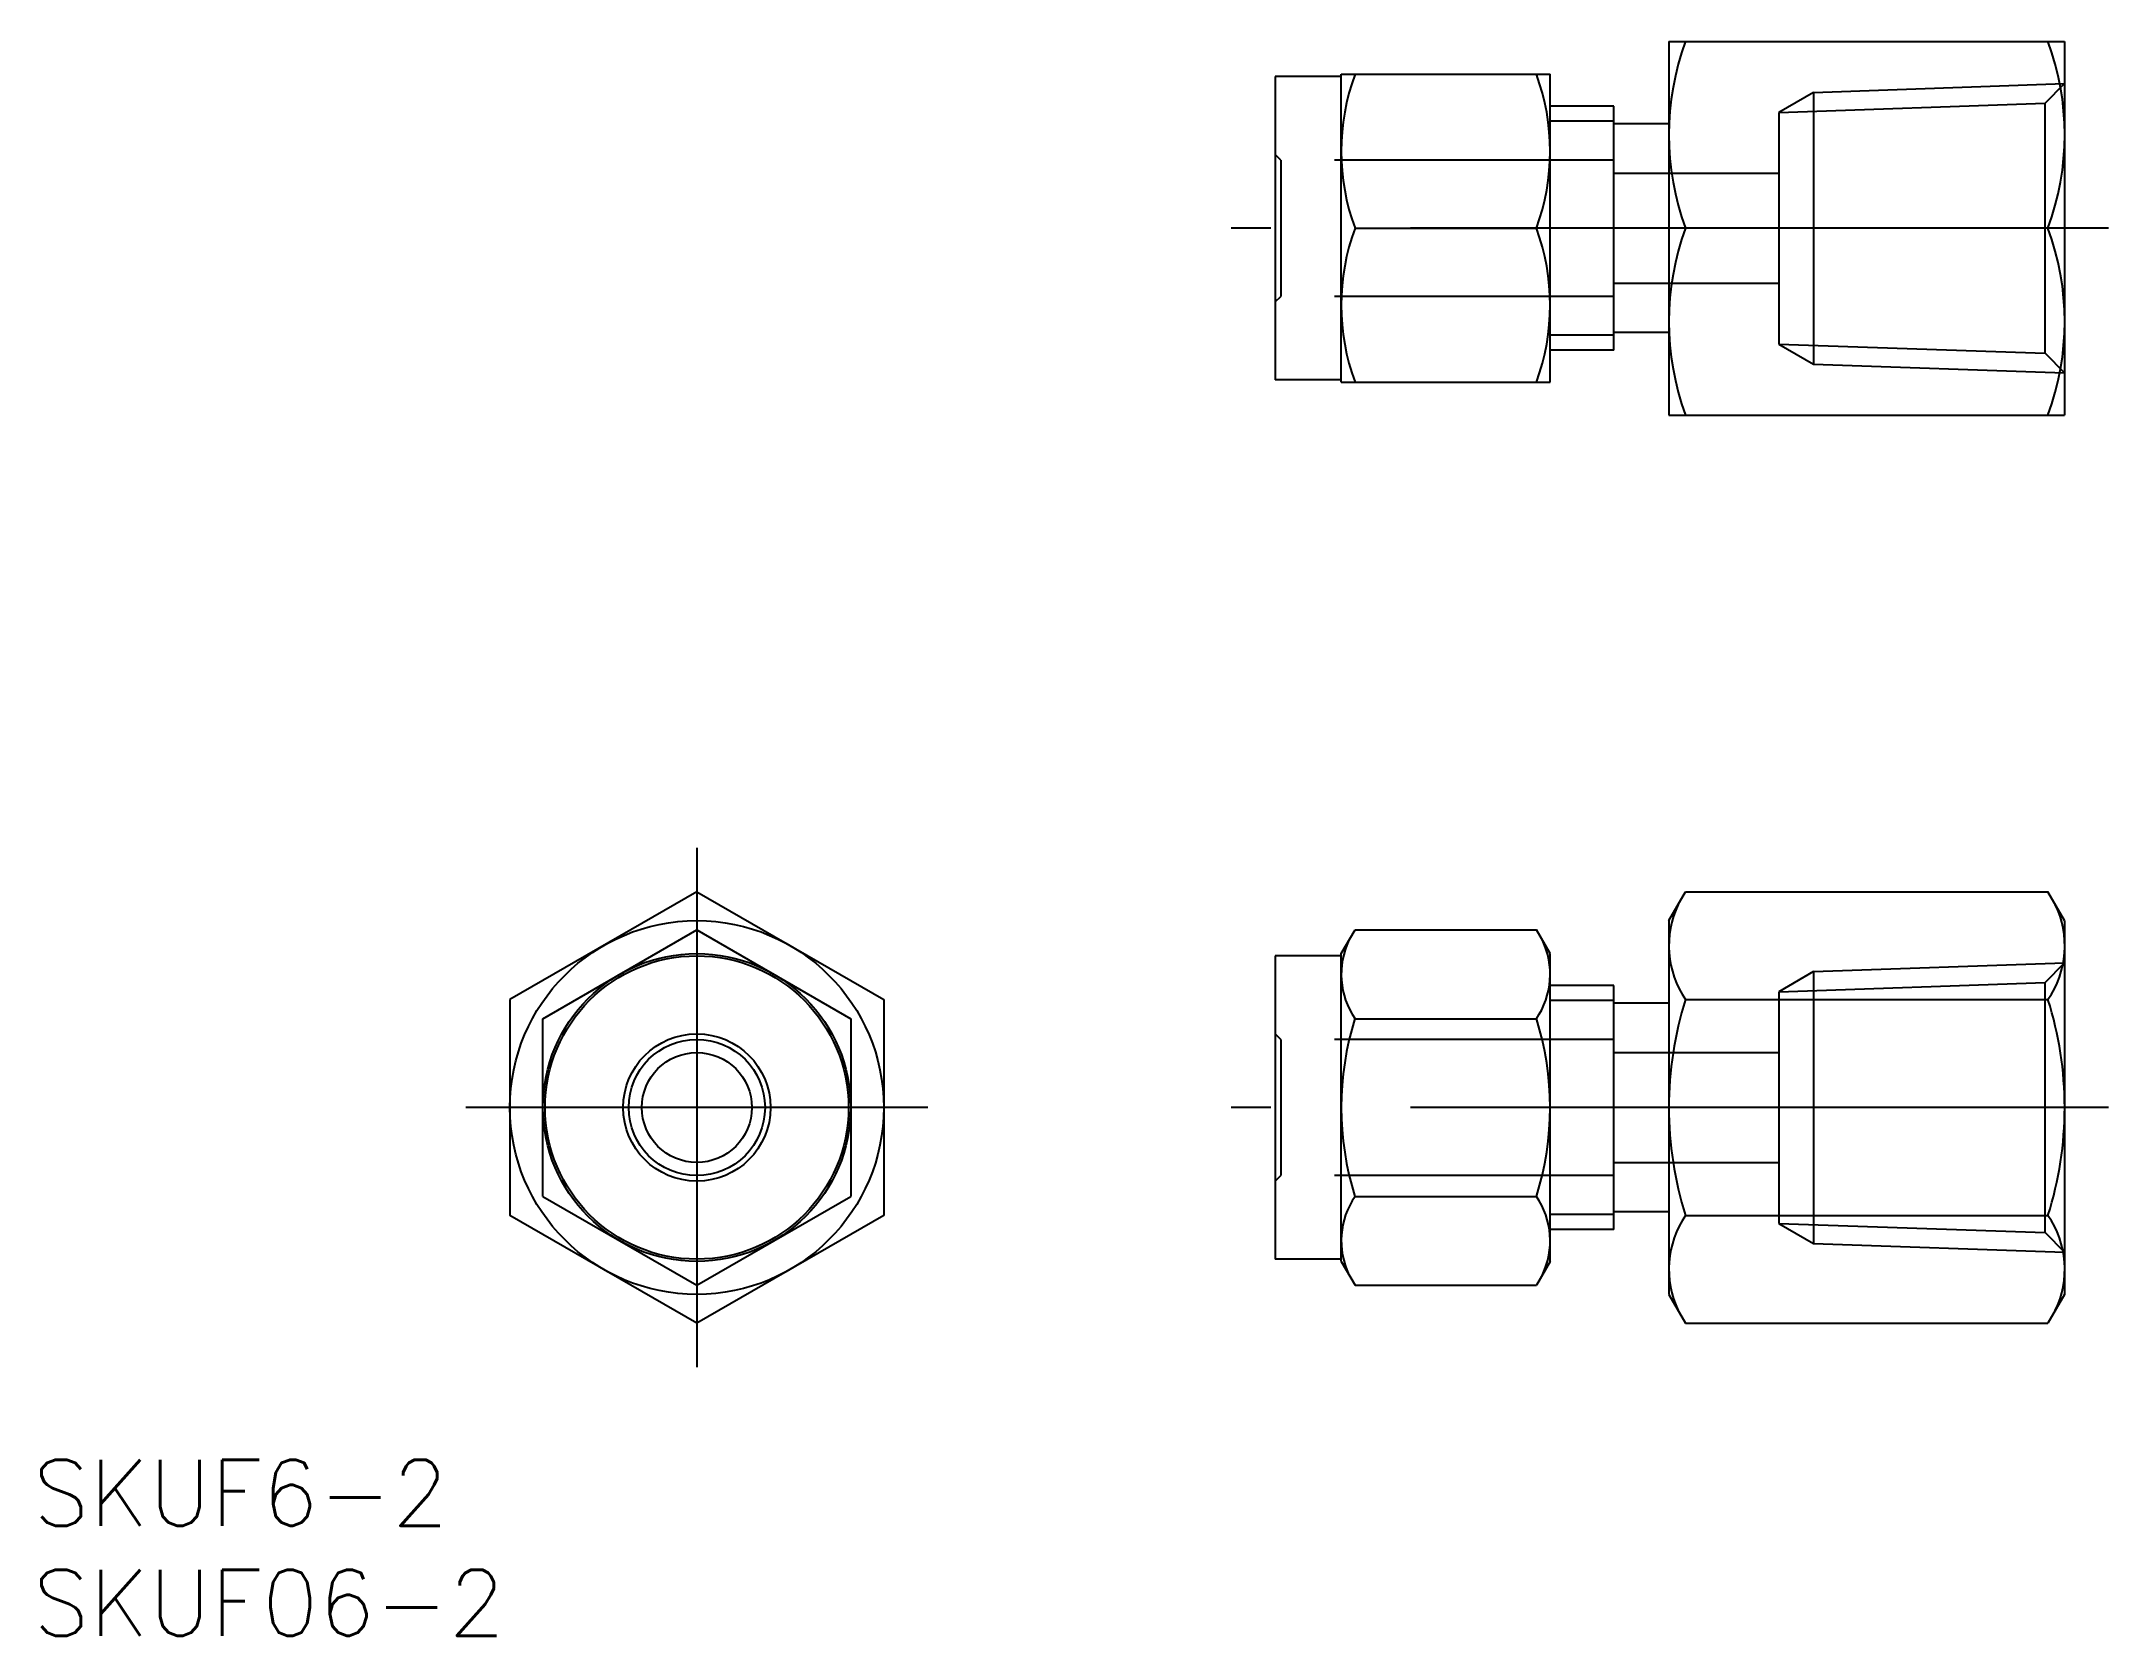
# Model space of a CAD drawing. Extents: x -29.8 to 64.2, y -24 to 48.5.
import ezdxf

# ---------------------------------------------------------------- set-up
doc = ezdxf.new("R2010")
doc.units = 0
doc.linetypes.add('CENTER', pattern=[50.8, 31.75, -6.35, 6.35, -6.35])
doc.linetypes.add('DASHED', pattern=[19.05, 12.7, -6.35])
doc.layers.get('0').update_dxf_attribs({"linetype": 'CONTINUOUS'})
doc.layers.add('CENTER', color=1, linetype='CONTINUOUS')
doc.styles.get("Standard").update_dxf_attribs({"font": 'txt.shx', "height": 3, "bigfont": 'bigfont.shx'})

msp = doc.modelspace()

# ---------------------------------------------------------------- linework, layer by layer
at = {"color": 7, "linetype": 'CONTINUOUS'}
for p, q in [((44.206, 48.5), (44.206, 31.5)), ((44.206, 48.5), (62.206, 48.5)), ((62.206, 48.5), (62.206, 31.5)), ((26.306, 46.9), (26.306, 33.1)), ((29.306, 46.9), (26.306, 46.9)), ((29.306, 33), (29.306, 47)), ((29.306, 47), (38.806, 47)), ((38.806, 33), (38.806, 47)), ((41.706, 45.556), (38.806, 45.556)), ((41.706, 34.444), (41.706, 45.556)), ((44.206, 44.75), (41.706, 44.75)), ((29.932, 40), (38.181, 40)), ((61.447, 40), (44.966, 40)), ((44.206, 35.25), (41.706, 35.25)), ((41.706, 34.444), (38.806, 34.444)), ((29.306, 33.1), (26.306, 33.1)), ((29.306, 33), (38.806, 33)), ((44.206, 31.5), (62.206, 31.5)), ((0, 9.815), (-8.5, 4.907)), ((0, 9.815), (8.5, 4.907)), ((44.206, 8.5), (44.966, 9.815)), ((44.966, 9.815), (61.447, 9.815)), ((62.206, 8.5), (61.447, 9.815)), ((44.206, 8.5), (44.206, -8.5)), ((62.206, 8.5), (62.206, -8.5)), ((-7, 4.041), (0, 8.083)), ((0, 8.083), (7, 4.041)), ((29.306, 7), (29.932, 8.083)), ((29.932, 8.083), (38.181, 8.083)), ((38.806, 7), (38.181, 8.083)), ((26.306, 6.9), (26.306, -6.9)), ((29.306, 6.9), (26.306, 6.9)), ((29.306, -7), (29.306, 7)), ((38.806, -7), (38.806, 7)), ((-8.5, 4.907), (-8.5, -4.907)), ((8.5, 4.907), (8.5, -4.907)), ((41.706, 5.556), (38.806, 5.556)), ((41.706, -5.556), (41.706, 5.556)), ((44.206, 4.75), (41.706, 4.75)), ((44.966, 4.907), (61.447, 4.907)), ((-7, -4.041), (-7, 4.041)), ((7, 4.041), (7, -4.041)), ((29.932, 4.041), (38.181, 4.041)), ((-7, -4.041), (0, -8.083)), ((0, -8.083), (7, -4.041)), ((29.932, -4.041), (38.181, -4.041)), ((0, -9.815), (-8.5, -4.907)), ((8.5, -4.907), (0, -9.815)), ((41.706, -5.556), (38.806, -5.556)), ((44.206, -4.75), (41.706, -4.75)), ((44.966, -4.907), (61.447, -4.907)), ((29.306, -6.9), (26.306, -6.9)), ((29.306, -7), (29.932, -8.083)), ((38.806, -7), (38.181, -8.083)), ((29.932, -8.083), (38.181, -8.083)), ((44.206, -8.5), (44.966, -9.815)), ((62.206, -8.5), (61.447, -9.815)), ((44.966, -9.815), (61.447, -9.815))]:
    msp.add_line(p, q, dxfattribs=at)
at = {"color": 3, "linetype": 'DASHED'}
for p, q in [((50.785, 46.18), (49.206, 45.269)), ((50.785, 46.18), (62.206, 46.578)), ((50.785, 46.18), (50.785, 33.82)), ((61.32, 45.692), (62.206, 46.578)), ((49.206, 45.269), (61.32, 45.692)), ((49.206, 45.269), (49.206, 34.731)), ((61.32, 34.308), (61.32, 45.692)), ((26.556, 43.1), (26.306, 43.35)), ((41.706, 43.1), (26.556, 43.1)), ((26.556, 43.1), (26.556, 36.9)), ((41.706, 42.5), (49.206, 42.5)), ((26.306, 36.65), (26.556, 36.9)), ((41.706, 36.9), (26.556, 36.9)), ((41.706, 37.5), (49.206, 37.5)), ((49.206, 34.731), (61.32, 34.308)), ((49.206, 34.731), (50.785, 33.82)), ((61.32, 34.308), (62.206, 33.421)), ((50.785, 33.82), (62.206, 33.421)), ((50.785, 6.18), (49.206, 5.269)), ((49.206, 5.269), (61.32, 5.692)), ((50.785, 6.18), (62.206, 6.579)), ((50.785, 6.18), (50.785, -6.18)), ((61.32, 5.692), (62.206, 6.579)), ((61.32, -5.692), (61.32, 5.692)), ((49.206, 5.269), (49.206, -5.269)), ((26.556, 3.1), (26.306, 3.35)), ((41.706, 3.1), (26.556, 3.1)), ((26.556, 3.1), (26.556, -3.1)), ((41.706, 2.5), (49.206, 2.5)), ((41.706, -2.5), (49.206, -2.5)), ((26.306, -3.35), (26.556, -3.1)), ((41.706, -3.1), (26.556, -3.1)), ((49.206, -5.269), (61.32, -5.692)), ((49.206, -5.269), (50.785, -6.18)), ((50.785, -6.18), (62.206, -6.579)), ((61.32, -5.692), (62.206, -6.579))]:
    msp.add_line(p, q, dxfattribs=at)
at = {"color": 3, "linetype": 'CONTINUOUS'}
for p, q in [((41.706, 44.869), (38.806, 44.869)), ((41.706, 35.131), (38.806, 35.131)), ((41.706, 4.869), (38.806, 4.869)), ((41.706, -4.869), (38.806, -4.869))]:
    msp.add_line(p, q, dxfattribs=at)
at = {"color": 7, "linetype": 'CONTINUOUS'}
for radius in [8.5, 7, 6.9, 3.35, 3.1, 2.5]:
    msp.add_circle((0, 0), radius, dxfattribs=at)
for centre, radius, start, end in [((56.482, 44.25), 12.276, 159.74384, 200.25616), ((49.931, 44.25), 12.276, 339.74384, 20.25616), ((39.416, 43.5), 10.109, 159.74385, 200.25615), ((28.697, 43.5), 10.109, 339.74385, 20.25615), ((39.416, 36.5), 10.109, 159.74385, 200.25615), ((28.697, 36.5), 10.109, 339.74385, 20.25615), ((56.482, 35.75), 12.276, 159.74384, 200.25616), ((49.931, 35.75), 12.276, 339.74384, 20.25616), ((48.551, 7.361), 4.345, 154.38425, 214.38425), ((57.862, 7.361), 4.345, 325.61575, 25.61575), ((32.885, 6.062), 3.578, 154.38425, 214.38425), ((35.228, 6.062), 3.578, 325.61575, 25.61575), ((60.447, 0), 16.241, 162.41204, 197.58796), ((45.966, 0), 16.241, 342.41204, 17.58796), ((42.681, 0), 13.375, 162.41204, 197.58796), ((25.432, 0), 13.375, 342.41204, 17.58796), ((32.885, -6.062), 3.578, 145.61575, 205.61575), ((35.228, -6.062), 3.578, 334.38425, 34.38425), ((48.551, -7.361), 4.345, 145.61575, 205.61575), ((57.862, -7.361), 4.345, 334.38425, 34.38425)]:
    msp.add_arc(centre, radius, start, end, dxfattribs=at)
at = {"layer": 'CENTER', "color": 1, "linetype": 'CENTER'}
for p, q in [((64.206, 40), (24.306, 40)), ((0, 11.815), (0, -11.815)), ((10.5, 0), (-10.5, 0)), ((64.206, 0), (24.306, 0))]:
    msp.add_line(p, q, dxfattribs=at)

# ---------------------------------------------------------------- texts
at = {"color": 7, "linetype": 'CONTINUOUS'}
for s, p in [('SKUF6-2', (-30.196, -19.026)), ('SKUF06-2', (-30.196, -24.026))]:
    msp.add_text(s, height=3, dxfattribs=at).set_placement(p)

doc.saveas('drawing.dxf')
